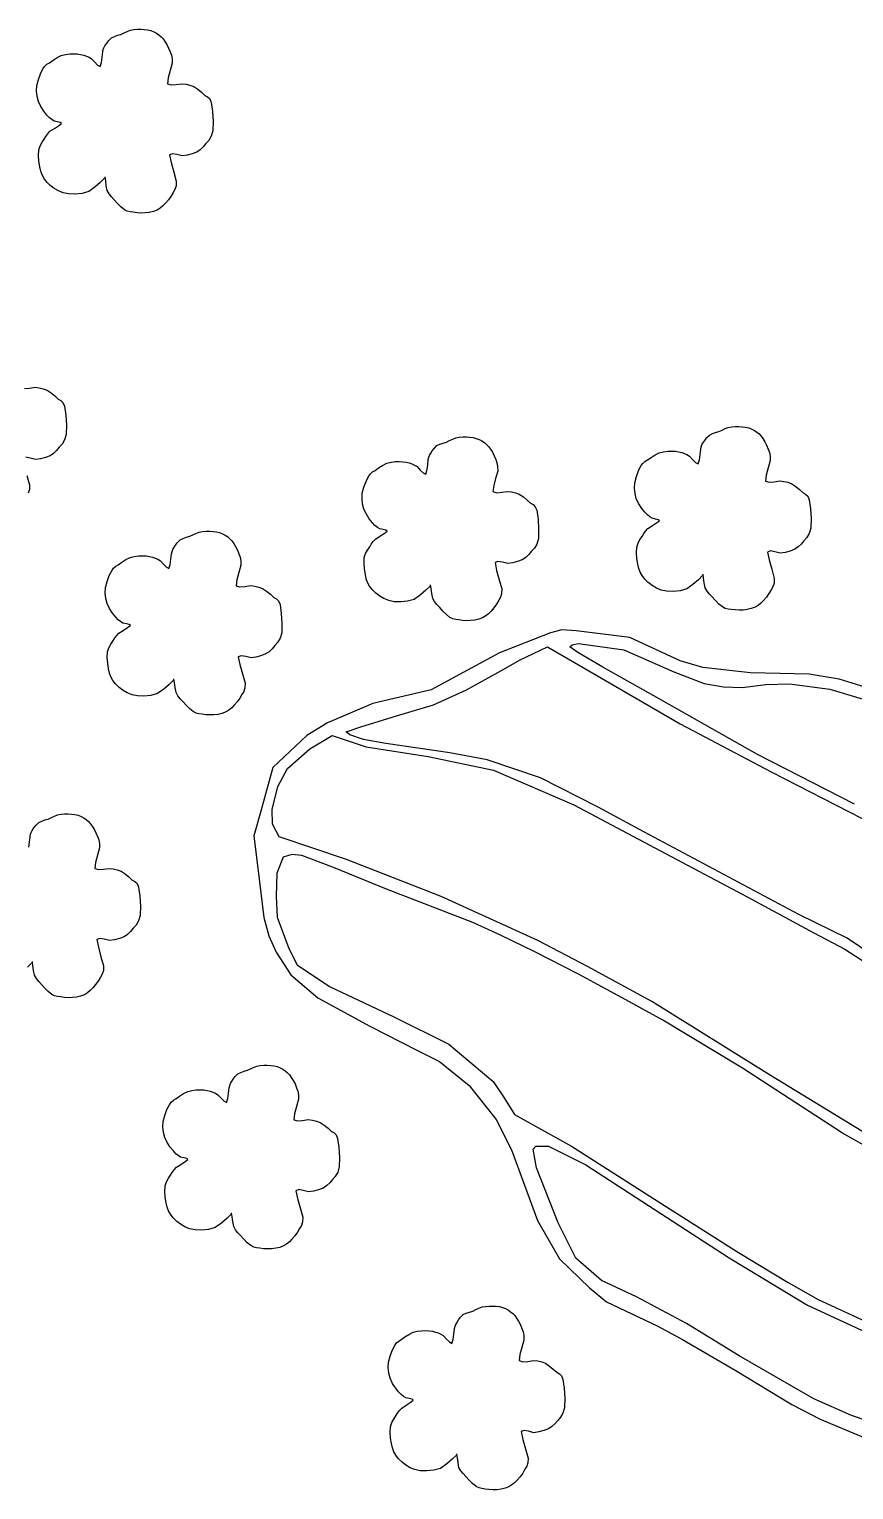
# Model space of a CAD drawing. Header units: feet. Extents: x 745245 to 748958, y 7827029 to 7829654.
# Drawn here: x 745862.5 to 746112.3, y 7827921.7 to 7828364.2 of the extents above; entities that cross this region are included whole.
import ezdxf

# ---------------------------------------------------------------- set-up
doc = ezdxf.new("R2010")
doc.units = ezdxf.units.FT
doc.header["$MEASUREMENT"] = 0
doc.linetypes.add('CONTINUO', pattern=[0])
for name, color, linetype in [('0114001202', 1, 'Continuous'), ('0114001202019', 5, 'Continuous'), ('0114001202020', 5, 'Continuous'), ('0114001202021', 5, 'Continuous'), ('0114001202022', 5, 'Continuous'), ('0114001202023', 5, 'Continuous'), ('MATO', 3, 'Continuous')]:
    doc.layers.add(name, color=color, linetype=linetype)

msp = doc.modelspace()

# ---------------------------------------------------------------- linework, layer by layer
at = {"layer": '0114001202'}
msp.add_lwpolyline([(746124.9, 7828162.02), (746107.86, 7828167.35), (746098.74, 7828168.82), (746081.04, 7828169.18), (746066.57, 7828170.87), (746059.7, 7828172.86), (746044.45, 7828179.91), (746028.21, 7828181.92), (746023.81, 7828182.29), (746020.43, 7828181.35), (746005, 7828175.25), (745984.27, 7828164.11), (745966.55, 7828159.9), (745952.81, 7828154.12), (745946.62, 7828150.21), (745936.3, 7828140.57), (745932.65, 7828127.35), (745930.49, 7828119.84), (745932.14, 7828106.71), (745933.58, 7828095.12), (745935.06, 7828089.53), (745937.27, 7828084.57), (745941.69, 7828077.73), (745949.87, 7828070.77), (745965.63, 7828062.22), (745980.13, 7828054.8), (745986.82, 7828051.45), (745995.73, 7828044.16), (746003.95, 7828033.94), (746008.63, 7828024.76), (746016.5, 7828003.26), (746023.18, 7827991.71), (746032.2, 7827982.87), (746037.34, 7827978.7), (746052.76, 7827971.35), (746060.38, 7827967.29), (746076.31, 7827957.93), (746093.53, 7827947.55), (746102.12, 7827943.14), (746118.78, 7827936.14)], dxfattribs=at)
at = {"layer": '0114001202019', "linetype": 'ByBlock'}
msp.add_lwpolyline([(746112.5, 7828129.44), (746083.16, 7828144.46), (746053.3, 7828161.33), (746036.31, 7828170.94), (746028.67, 7828175.34), (746026.31, 7828177.12), (746026.95, 7828177.69), (746028.86, 7828178.07), (746042.61, 7828176.23), (746057.82, 7828169.48), (746066.92, 7828165.98), (746072.78, 7828165.02), (746078.45, 7828164.77), (746085.64, 7828165.72), (746092.77, 7828165.92), (746105.05, 7828164.32), (746121.22, 7828159.42)], dxfattribs=at)
at = {"layer": '0114001202020', "linetype": 'ByBlock'}
msp.add_lwpolyline([(746128.72, 7828076.39), (746110.26, 7828088.8), (746095.68, 7828096.05), (746048.64, 7828121.07), (746034.89, 7828128.52), (746017.39, 7828137.43), (746001.23, 7828142.85), (745989.95, 7828144.94), (745970.54, 7828147.81), (745963.73, 7828149.02), (745959.59, 7828150.42), (745958.51, 7828151.37), (745962.96, 7828152.9), (745973.78, 7828156.21), (745984.92, 7828159.52), (745994.92, 7828164.04), (746006.25, 7828170.34), (746011.02, 7828173.08), (746019.55, 7828177.09), (746059.65, 7828153.79), (746087.28, 7828139.21), (746114.84, 7828125.08)], dxfattribs=at)
at = {"layer": '0114001202021', "linetype": 'ByBlock'}
msp.add_lwpolyline([(746120.69, 7828026.73), (746086.77, 7828047.4), (746051.13, 7828069.61), (746031.57, 7828080.3), (746016.6, 7828088.14), (745987.27, 7828101.48), (745958.65, 7828112.69), (745938.18, 7828119.51), (745936.14, 7828123.38), (745936.04, 7828127.86), (745937.77, 7828134.79), (745940.72, 7828140.29), (745947.45, 7828146.2), (745954.27, 7828150.27), (745964.52, 7828146.77), (745983.37, 7828143.83), (746003.11, 7828139.69), (746027.49, 7828129.25), (746051.99, 7828116.2), (746080.19, 7828101.24), (746100.18, 7828090.48), (746109.54, 7828085.46), (746125.52, 7828075.21)], dxfattribs=at)
at = {"layer": '0114001202022', "linetype": 'ByBlock'}
msp.add_lwpolyline([(746126.46, 7828019.91), (746108.84, 7828029.81), (746078.6, 7828049.45), (746054.43, 7828064.03), (746043.21, 7828070.19), (746028.94, 7828077.98), (746015.46, 7828084.84), (746005.24, 7828089.76), (745996.9, 7828093.57), (745970.71, 7828103.71), (745954.65, 7828110.26), (745945.07, 7828113.92), (745942.03, 7828114.23), (745939.38, 7828113.37), (745937.5, 7828108.54), (745937.27, 7828101.45), (745937.58, 7828095.21), (745941.17, 7828085.7), (745943.66, 7828080.71), (745953.48, 7828074.16), (745972.97, 7828064.97), (745989.58, 7828056.7), (746003.06, 7828045.4), (746006.18, 7828040.8), (746009.54, 7828035.4), (746026.73, 7828025.82), (746056.33, 7828006.9), (746077.36, 7827993.56), (746092.44, 7827984.53), (746101.46, 7827979.35), (746115.99, 7827972.75)], dxfattribs=at)
at = {"layer": '0114001202023', "linetype": 'ByBlock'}
msp.add_lwpolyline([(746116.61, 7827942.53), (746111.59, 7827944.18), (746100.21, 7827949.28), (746077.6, 7827962.31), (746061.66, 7827972.12), (746046.43, 7827980.21), (746035.84, 7827985.08), (746028.07, 7827991.91), (746022.73, 7828002.58), (746016.21, 7828019.3), (746015.19, 7828024.96), (746015.98, 7828025.82), (746019.82, 7828025.82), (746031.13, 7828020.17), (746074.54, 7827991.99), (746098.32, 7827977.7), (746119.91, 7827967.65)], dxfattribs=at)
at = {"layer": 'MATO', "color": 94, "linetype": 'CONTINUO'}
for points in [[(745885.33, 7828319.04, 0), (745884.02, 7828317.78, 0), (745882.39, 7828316.35, 0), (745880.52, 7828315.01, 0), (745878.47, 7828314.45, 0), (745876.4, 7828314.23, 0), (745874.41, 7828314.3, 0), (745872.78, 7828314.65, 0), (745871.34, 7828315.23, 0), (745870.05, 7828316, 0), (745868.86, 7828316.9, 0), (745867.82, 7828317.92, 0), (745866.96, 7828319.03, 0), (745866.38, 7828320.08, 0), (745865.97, 7828321.22, 0), (745865.69, 7828322.51, 0), (745865.42, 7828324.21, 0), (745865.29, 7828325.97, 0), (745865.34, 7828327.64, 0), (745865.77, 7828328.88, 0), (745866.35, 7828329.95, 0), (745867.01, 7828330.89, 0), (745867.5, 7828331.74, 0), (745868.07, 7828332.53, 0), (745868.76, 7828333.28, 0), (745870.11, 7828334.16, 0), (745871.38, 7828334.98, 0), (745872.28, 7828335.67, 0), (745871.89, 7828335.96, 0), (745871.07, 7828336.16, 0), (745870.04, 7828336.38, 0), (745869.33, 7828336.81, 0), (745868.6, 7828337.41, 0), (745867.84, 7828338.21, 0), (745866.89, 7828339.39, 0), (745865.99, 7828340.77, 0), (745865.24, 7828342.3, 0), (745864.84, 7828343.86, 0), (745864.68, 7828345.5, 0), (745864.77, 7828347.17, 0), (745865.25, 7828349.01, 0), (745865.9, 7828350.74, 0), (745866.65, 7828352.24, 0), (745867.22, 7828353.03, 0), (745867.85, 7828353.59, 0), (745868.61, 7828354.06, 0), (745869.7, 7828354.85, 0), (745870.92, 7828355.61, 0), (745872.2, 7828356.25, 0), (745873.48, 7828356.57, 0), (745874.75, 7828356.73, 0), (745875.97, 7828356.76, 0), (745877.05, 7828356.71, 0), (745878.06, 7828356.56, 0), (745878.98, 7828356.33, 0), (745879.8, 7828356.06, 0), (745880.59, 7828355.7, 0), (745881.36, 7828355.23, 0), (745882.31, 7828354.19, 0), (745883.21, 7828353.32, 0), (745883.98, 7828352.9, 0), (745884.36, 7828354.09, 0), (745884.6, 7828355.7, 0), (745884.76, 7828357.35, 0), (745884.92, 7828358.07, 0), (745885.13, 7828358.62, 0), (745885.42, 7828359.13, 0), (745885.95, 7828359.98, 0), (745886.6, 7828360.83, 0), (745887.37, 7828361.6, 0), (745888.29, 7828362.03, 0), (745889.27, 7828362.36, 0), (745890.28, 7828362.66, 0), (745891.21, 7828363.12, 0), (745892.15, 7828363.55, 0), (745893.11, 7828363.92, 0), (745894.16, 7828364.11, 0), (745895.23, 7828364.21, 0), (745896.3, 7828364.21, 0), (745897.34, 7828364.16, 0), (745898.35, 7828364.01, 0), (745899.31, 7828363.78, 0), (745900.19, 7828363.44, 0), (745901.01, 7828363, 0), (745901.76, 7828362.49, 0), (745902.42, 7828361.93, 0), (745903.02, 7828361.28, 0), (745903.58, 7828360.52, 0), (745904.17, 7828359.57, 0), (745904.71, 7828358.51, 0), (745905.17, 7828357.38, 0), (745905.54, 7828356.37, 0), (745905.76, 7828355.23, 0), (745905.8, 7828353.88, 0), (745905.15, 7828351.66, 0), (745904.57, 7828349.47, 0), (745904.35, 7828347.65, 0), (745905.48, 7828347.33, 0), (745907.02, 7828347.44, 0), (745908.72, 7828347.71, 0), (745909.98, 7828347.57, 0), (745911.17, 7828347.29, 0), (745912.33, 7828346.85, 0), (745913.55, 7828346.03, 0), (745914.7, 7828345.1, 0), (745915.73, 7828344.15, 0), (745916.53, 7828343.71, 0), (745917.15, 7828343.08, 0), (745917.62, 7828341.99, 0), (745918.01, 7828339.29, 0), (745918.19, 7828336.29, 0), (745918.14, 7828333.41, 0), (745917.63, 7828331.77, 0), (745916.9, 7828330.53, 0), (745916.03, 7828329.56, 0), (745915.22, 7828328.56, 0), (745914.3, 7828327.71, 0), (745913.23, 7828327, 0), (745911.84, 7828326.45, 0), (745910.35, 7828326.06, 0), (745908.83, 7828325.83, 0), (745907.22, 7828326.26, 0), (745905.87, 7828326.5, 0), (745904.98, 7828326.17, 0), (745905.45, 7828323.79, 0), (745906.24, 7828320.95, 0), (745907.04, 7828318.15, 0), (745906.98, 7828316.72, 0), (745906.64, 7828315.64, 0), (745906.09, 7828314.74, 0), (745905.42, 7828313.58, 0), (745904.63, 7828312.48, 0), (745903.77, 7828311.48, 0), (745902.99, 7828310.67, 0), (745902.15, 7828309.99, 0), (745901.23, 7828309.44, 0), (745900.08, 7828309.02, 0), (745898.86, 7828308.73, 0), (745897.6, 7828308.55, 0), (745896.35, 7828308.53, 0), (745895.15, 7828308.61, 0), (745894, 7828308.77, 0), (745893.07, 7828308.88, 0), (745892.19, 7828309.11, 0), (745891.31, 7828309.54, 0), (745890.25, 7828310.42, 0), (745889.21, 7828311.46, 0), (745888.22, 7828312.57, 0), (745887.39, 7828313.43, 0), (745886.68, 7828314.32, 0), (745886.12, 7828315.31, 0), (745885.83, 7828316.81, 0), (745885.64, 7828318.26, 0), (745885.47, 7828319.46, 0)], [(745861.03, 7828255.34, 0), (745862.57, 7828255.45, 0), (745864.27, 7828255.72, 0), (745865.53, 7828255.58, 0), (745866.72, 7828255.3, 0), (745867.88, 7828254.86, 0), (745869.1, 7828254.04, 0), (745870.25, 7828253.11, 0), (745871.28, 7828252.16, 0), (745872.08, 7828251.72, 0), (745872.7, 7828251.09, 0), (745873.17, 7828250, 0), (745873.56, 7828247.3, 0), (745873.74, 7828244.3, 0), (745873.69, 7828241.42, 0), (745873.18, 7828239.78, 0), (745872.45, 7828238.54, 0), (745871.58, 7828237.57, 0), (745870.77, 7828236.57, 0), (745869.85, 7828235.72, 0), (745868.78, 7828235.01, 0), (745867.39, 7828234.46, 0), (745865.9, 7828234.07, 0), (745864.38, 7828233.84, 0), (745862.77, 7828234.27, 0), (745861.42, 7828234.51, 0)], [(746066.5, 7828198.69, 0), (746065.2, 7828197.43, 0), (746063.56, 7828195.99, 0), (746061.69, 7828194.66, 0), (746059.65, 7828194.1, 0), (746057.57, 7828193.87, 0), (746055.58, 7828193.95, 0), (746053.96, 7828194.3, 0), (746052.51, 7828194.88, 0), (746051.23, 7828195.64, 0), (746050.03, 7828196.55, 0), (746048.99, 7828197.57, 0), (746048.14, 7828198.68, 0), (746047.55, 7828199.73, 0), (746047.14, 7828200.87, 0), (746046.86, 7828202.15, 0), (746046.59, 7828203.86, 0), (746046.46, 7828205.61, 0), (746046.52, 7828207.29, 0), (746046.94, 7828208.53, 0), (746047.52, 7828209.6, 0), (746048.18, 7828210.53, 0), (746048.67, 7828211.39, 0), (746049.24, 7828212.17, 0), (746049.94, 7828212.93, 0), (746051.29, 7828213.81, 0), (746052.55, 7828214.63, 0), (746053.46, 7828215.32, 0), (746053.06, 7828215.6, 0), (746052.25, 7828215.81, 0), (746051.22, 7828216.03, 0), (746050.5, 7828216.46, 0), (746049.77, 7828217.05, 0), (746049.01, 7828217.85, 0), (746048.06, 7828219.04, 0), (746047.17, 7828220.42, 0), (746046.41, 7828221.95, 0), (746046.01, 7828223.51, 0), (746045.85, 7828225.14, 0), (746045.94, 7828226.82, 0), (746046.42, 7828228.66, 0), (746047.07, 7828230.39, 0), (746047.82, 7828231.89, 0), (746048.39, 7828232.68, 0), (746049.03, 7828233.24, 0), (746049.79, 7828233.71, 0), (746050.87, 7828234.5, 0), (746052.09, 7828235.26, 0), (746053.38, 7828235.9, 0), (746054.66, 7828236.22, 0), (746055.93, 7828236.38, 0), (746057.14, 7828236.41, 0), (746058.23, 7828236.35, 0), (746059.23, 7828236.21, 0), (746060.16, 7828235.98, 0), (746060.98, 7828235.71, 0), (746061.76, 7828235.35, 0), (746062.54, 7828234.87, 0), (746063.48, 7828233.84, 0), (746064.38, 7828232.96, 0), (746065.15, 7828232.54, 0), (746065.53, 7828233.74, 0), (746065.77, 7828235.34, 0), (746065.93, 7828237, 0), (746066.1, 7828237.72, 0), (746066.3, 7828238.27, 0), (746066.6, 7828238.77, 0), (746067.12, 7828239.62, 0), (746067.77, 7828240.47, 0), (746068.55, 7828241.24, 0), (746069.46, 7828241.68, 0), (746070.44, 7828242.01, 0), (746071.45, 7828242.31, 0), (746072.38, 7828242.76, 0), (746073.32, 7828243.2, 0), (746074.28, 7828243.57, 0), (746075.33, 7828243.76, 0), (746076.4, 7828243.85, 0), (746077.47, 7828243.86, 0), (746078.51, 7828243.8, 0), (746079.52, 7828243.66, 0), (746080.48, 7828243.43, 0), (746081.37, 7828243.08, 0), (746082.19, 7828242.65, 0), (746082.94, 7828242.13, 0), (746083.59, 7828241.58, 0), (746084.19, 7828240.93, 0), (746084.75, 7828240.17, 0), (746085.35, 7828239.21, 0), (746085.89, 7828238.15, 0), (746086.35, 7828237.03, 0), (746086.72, 7828236.02, 0), (746086.94, 7828234.88, 0), (746086.97, 7828233.53, 0), (746086.33, 7828231.31, 0), (746085.75, 7828229.12, 0), (746085.52, 7828227.29, 0), (746086.66, 7828226.97, 0), (746088.19, 7828227.09, 0), (746089.89, 7828227.36, 0), (746091.15, 7828227.22, 0), (746092.35, 7828226.94, 0), (746093.5, 7828226.49, 0), (746094.73, 7828225.68, 0), (746095.88, 7828224.75, 0), (746096.91, 7828223.79, 0), (746097.7, 7828223.36, 0), (746098.33, 7828222.73, 0), (746098.8, 7828221.64, 0), (746099.18, 7828218.94, 0), (746099.37, 7828215.94, 0), (746099.31, 7828213.05, 0), (746098.8, 7828211.42, 0), (746098.08, 7828210.18, 0), (746097.2, 7828209.21, 0), (746096.39, 7828208.21, 0), (746095.47, 7828207.36, 0), (746094.41, 7828206.65, 0), (746093.01, 7828206.1, 0), (746091.52, 7828205.71, 0), (746090.01, 7828205.48, 0), (746088.4, 7828205.91, 0), (746087.04, 7828206.14, 0), (746086.15, 7828205.82, 0), (746086.62, 7828203.43, 0), (746087.42, 7828200.6, 0), (746088.21, 7828197.8, 0), (746088.15, 7828196.37, 0), (746087.81, 7828195.29, 0), (746087.27, 7828194.38, 0), (746086.59, 7828193.23, 0), (746085.8, 7828192.13, 0), (746084.95, 7828191.12, 0), (746084.17, 7828190.31, 0), (746083.33, 7828189.64, 0), (746082.4, 7828189.09, 0), (746081.25, 7828188.67, 0), (746080.03, 7828188.37, 0), (746078.77, 7828188.2, 0), (746077.53, 7828188.18, 0), (746076.32, 7828188.26, 0), (746075.18, 7828188.42, 0), (746074.24, 7828188.53, 0), (746073.36, 7828188.76, 0), (746072.48, 7828189.18, 0), (746071.43, 7828190.07, 0), (746070.38, 7828191.11, 0), (746069.39, 7828192.22, 0), (746068.56, 7828193.08, 0), (746067.85, 7828193.97, 0), (746067.29, 7828194.95, 0), (746067, 7828196.46, 0), (746066.81, 7828197.91, 0), (746066.65, 7828199.1, 0)], [(745983.95, 7828195.52, 0), (745982.65, 7828194.26, 0), (745981.01, 7828192.82, 0), (745979.14, 7828191.48, 0), (745977.1, 7828190.92, 0), (745975.02, 7828190.7, 0), (745973.03, 7828190.78, 0), (745971.41, 7828191.13, 0), (745969.96, 7828191.7, 0), (745968.68, 7828192.47, 0), (745967.48, 7828193.38, 0), (745966.44, 7828194.4, 0), (745965.59, 7828195.5, 0), (745965, 7828196.55, 0), (745964.59, 7828197.7, 0), (745964.31, 7828198.98, 0), (745964.04, 7828200.69, 0), (745963.91, 7828202.44, 0), (745963.97, 7828204.12, 0), (745964.39, 7828205.36, 0), (745964.97, 7828206.43, 0), (745965.63, 7828207.36, 0), (745966.12, 7828208.21, 0), (745966.69, 7828209, 0), (745967.39, 7828209.76, 0), (745968.74, 7828210.64, 0), (745970, 7828211.45, 0), (745970.91, 7828212.15, 0), (745970.51, 7828212.43, 0), (745969.7, 7828212.64, 0), (745968.67, 7828212.86, 0), (745967.95, 7828213.29, 0), (745967.22, 7828213.88, 0), (745966.46, 7828214.68, 0), (745965.51, 7828215.87, 0), (745964.62, 7828217.25, 0), (745963.86, 7828218.77, 0), (745963.46, 7828220.34, 0), (745963.3, 7828221.97, 0), (745963.39, 7828223.64, 0), (745963.87, 7828225.48, 0), (745964.52, 7828227.22, 0), (745965.27, 7828228.72, 0), (745965.84, 7828229.51, 0), (745966.48, 7828230.07, 0), (745967.24, 7828230.54, 0), (745968.32, 7828231.33, 0), (745969.54, 7828232.08, 0), (745970.83, 7828232.73, 0), (745972.11, 7828233.05, 0), (745973.38, 7828233.21, 0), (745974.59, 7828233.23, 0), (745975.68, 7828233.18, 0), (745976.68, 7828233.03, 0), (745977.61, 7828232.8, 0), (745978.43, 7828232.54, 0), (745979.21, 7828232.18, 0), (745979.99, 7828231.7, 0), (745980.93, 7828230.67, 0), (745981.83, 7828229.79, 0), (745982.6, 7828229.37, 0), (745982.98, 7828230.57, 0), (745983.22, 7828232.17, 0), (745983.38, 7828233.82, 0), (745983.55, 7828234.55, 0), (745983.75, 7828235.1, 0), (745984.05, 7828235.6, 0), (745984.57, 7828236.45, 0), (745985.22, 7828237.3, 0), (745986, 7828238.07, 0), (745986.91, 7828238.5, 0), (745987.89, 7828238.84, 0), (745988.9, 7828239.14, 0), (745989.83, 7828239.59, 0), (745990.77, 7828240.03, 0), (745991.73, 7828240.4, 0), (745992.78, 7828240.59, 0), (745993.85, 7828240.68, 0), (745994.92, 7828240.69, 0), (745995.96, 7828240.63, 0), (745996.97, 7828240.49, 0), (745997.93, 7828240.26, 0), (745998.82, 7828239.91, 0), (745999.64, 7828239.48, 0), (746000.39, 7828238.96, 0), (746001.04, 7828238.41, 0), (746001.64, 7828237.76, 0), (746002.2, 7828237, 0), (746002.8, 7828236.04, 0), (746003.34, 7828234.98, 0), (746003.8, 7828233.85, 0), (746004.17, 7828232.84, 0), (746004.39, 7828231.71, 0), (746004.42, 7828230.35, 0), (746003.78, 7828228.13, 0), (746003.2, 7828225.95, 0), (746002.97, 7828224.12, 0), (746004.11, 7828223.8, 0), (746005.64, 7828223.91, 0), (746007.34, 7828224.19, 0), (746008.6, 7828224.05, 0), (746009.8, 7828223.77, 0), (746010.95, 7828223.32, 0), (746012.18, 7828222.51, 0), (746013.33, 7828221.58, 0), (746014.36, 7828220.62, 0), (746015.15, 7828220.19, 0), (746015.78, 7828219.55, 0), (746016.25, 7828218.46, 0), (746016.63, 7828215.77, 0), (746016.82, 7828212.77, 0), (746016.76, 7828209.88, 0), (746016.25, 7828208.24, 0), (746015.53, 7828207.01, 0), (746014.65, 7828206.04, 0), (746013.84, 7828205.04, 0), (746012.92, 7828204.18, 0), (746011.86, 7828203.48, 0), (746010.46, 7828202.93, 0), (746008.97, 7828202.53, 0), (746007.46, 7828202.3, 0), (746005.85, 7828202.74, 0), (746004.49, 7828202.97, 0), (746003.6, 7828202.64, 0), (746004.07, 7828200.26, 0), (746004.87, 7828197.43, 0), (746005.66, 7828194.63, 0), (746005.6, 7828193.2, 0), (746005.26, 7828192.11, 0), (746004.72, 7828191.21, 0), (746004.04, 7828190.05, 0), (746003.25, 7828188.95, 0), (746002.4, 7828187.95, 0), (746001.62, 7828187.14, 0), (746000.78, 7828186.46, 0), (745999.85, 7828185.92, 0), (745998.7, 7828185.5, 0), (745997.48, 7828185.2, 0), (745996.22, 7828185.03, 0), (745994.98, 7828185, 0), (745993.77, 7828185.08, 0), (745992.63, 7828185.24, 0), (745991.69, 7828185.35, 0), (745990.81, 7828185.59, 0), (745989.93, 7828186.01, 0), (745988.88, 7828186.9, 0), (745987.83, 7828187.94, 0), (745986.84, 7828189.04, 0), (745986.01, 7828189.91, 0), (745985.3, 7828190.8, 0), (745984.74, 7828191.78, 0), (745984.45, 7828193.28, 0), (745984.26, 7828194.74, 0), (745984.1, 7828195.93, 0)], [(745861.79, 7828228.96, 0), (745862.59, 7828226.16, 0), (745862.53, 7828224.73, 0), (745862.19, 7828223.65, 0)], [(745906.16, 7828166.97, 0), (745904.86, 7828165.71, 0), (745903.22, 7828164.27, 0), (745901.35, 7828162.93, 0), (745899.31, 7828162.37, 0), (745897.24, 7828162.15, 0), (745895.24, 7828162.23, 0), (745893.62, 7828162.58, 0), (745892.18, 7828163.16, 0), (745890.89, 7828163.92, 0), (745889.69, 7828164.83, 0), (745888.65, 7828165.85, 0), (745887.8, 7828166.95, 0), (745887.22, 7828168.01, 0), (745886.8, 7828169.15, 0), (745886.52, 7828170.43, 0), (745886.25, 7828172.14, 0), (745886.12, 7828173.89, 0), (745886.18, 7828175.57, 0), (745886.6, 7828176.81, 0), (745887.18, 7828177.88, 0), (745887.84, 7828178.81, 0), (745888.34, 7828179.66, 0), (745888.9, 7828180.45, 0), (745889.6, 7828181.21, 0), (745890.95, 7828182.09, 0), (745892.21, 7828182.91, 0), (745893.12, 7828183.6, 0), (745892.73, 7828183.88, 0), (745891.91, 7828184.09, 0), (745890.88, 7828184.31, 0), (745890.16, 7828184.74, 0), (745889.43, 7828185.33, 0), (745888.67, 7828186.13, 0), (745887.73, 7828187.32, 0), (745886.83, 7828188.7, 0), (745886.08, 7828190.22, 0), (745885.67, 7828191.79, 0), (745885.51, 7828193.42, 0), (745885.61, 7828195.1, 0), (745886.08, 7828196.94, 0), (745886.74, 7828198.67, 0), (745887.48, 7828200.17, 0), (745888.05, 7828200.96, 0), (745888.69, 7828201.52, 0), (745889.45, 7828201.99, 0), (745890.54, 7828202.78, 0), (745891.75, 7828203.53, 0), (745893.04, 7828204.18, 0), (745894.32, 7828204.5, 0), (745895.59, 7828204.66, 0), (745896.81, 7828204.68, 0), (745897.89, 7828204.63, 0), (745898.89, 7828204.49, 0), (745899.82, 7828204.25, 0), (745900.64, 7828203.99, 0), (745901.42, 7828203.63, 0), (745902.2, 7828203.15, 0), (745903.15, 7828202.12, 0), (745904.04, 7828201.24, 0), (745904.81, 7828200.82, 0), (745905.19, 7828202.02, 0), (745905.43, 7828203.62, 0), (745905.59, 7828205.28, 0), (745905.76, 7828206, 0), (745905.96, 7828206.55, 0), (745906.26, 7828207.05, 0), (745906.78, 7828207.9, 0), (745907.44, 7828208.75, 0), (745908.21, 7828209.52, 0), (745909.12, 7828209.96, 0), (745910.1, 7828210.29, 0), (745911.11, 7828210.59, 0), (745912.05, 7828211.04, 0), (745912.98, 7828211.48, 0), (745913.95, 7828211.85, 0), (745915, 7828212.04, 0), (745916.07, 7828212.13, 0), (745917.13, 7828212.14, 0), (745918.18, 7828212.08, 0), (745919.19, 7828211.94, 0), (745920.15, 7828211.71, 0), (745921.03, 7828211.36, 0), (745921.85, 7828210.93, 0), (745922.6, 7828210.41, 0), (745923.25, 7828209.86, 0), (745923.86, 7828209.21, 0), (745924.42, 7828208.45, 0), (745925.01, 7828207.49, 0), (745925.55, 7828206.43, 0), (745926.01, 7828205.3, 0), (745926.38, 7828204.3, 0), (745926.6, 7828203.16, 0), (745926.63, 7828201.81, 0), (745925.99, 7828199.59, 0), (745925.41, 7828197.4, 0), (745925.18, 7828195.57, 0), (745926.32, 7828195.25, 0), (745927.86, 7828195.36, 0), (745929.55, 7828195.64, 0), (745930.81, 7828195.5, 0), (745932.01, 7828195.22, 0), (745933.17, 7828194.77, 0), (745934.39, 7828193.96, 0), (745935.54, 7828193.03, 0), (745936.57, 7828192.07, 0), (745937.36, 7828191.64, 0), (745937.99, 7828191, 0), (745938.46, 7828189.92, 0), (745938.84, 7828187.22, 0), (745939.03, 7828184.22, 0), (745938.97, 7828181.33, 0), (745938.47, 7828179.7, 0), (745937.74, 7828178.46, 0), (745936.87, 7828177.49, 0), (745936.06, 7828176.49, 0), (745935.14, 7828175.63, 0), (745934.07, 7828174.93, 0), (745932.68, 7828174.38, 0), (745931.18, 7828173.98, 0), (745929.67, 7828173.76, 0), (745928.06, 7828174.19, 0), (745926.71, 7828174.42, 0), (745925.81, 7828174.09, 0), (745926.28, 7828171.71, 0), (745927.08, 7828168.88, 0), (745927.87, 7828166.08, 0), (745927.81, 7828164.65, 0), (745927.48, 7828163.57, 0), (745926.93, 7828162.66, 0), (745926.25, 7828161.51, 0), (745925.47, 7828160.41, 0), (745924.61, 7828159.4, 0), (745923.83, 7828158.59, 0), (745922.99, 7828157.92, 0), (745922.06, 7828157.37, 0), (745920.92, 7828156.95, 0), (745919.69, 7828156.65, 0), (745918.43, 7828156.48, 0), (745917.19, 7828156.46, 0), (745915.98, 7828156.54, 0), (745914.84, 7828156.7, 0), (745913.91, 7828156.81, 0), (745913.02, 7828157.04, 0), (745912.14, 7828157.46, 0), (745911.09, 7828158.35, 0), (745910.04, 7828159.39, 0), (745909.06, 7828160.5, 0), (745908.22, 7828161.36, 0), (745907.52, 7828162.25, 0), (745906.95, 7828163.23, 0), (745906.67, 7828164.73, 0), (745906.47, 7828166.19, 0), (745906.31, 7828167.38, 0)], [(745862.33, 7828116.37, 0), (745862.57, 7828117.97, 0), (745862.73, 7828119.63, 0), (745862.9, 7828120.35, 0), (745863.1, 7828120.9, 0), (745863.4, 7828121.41, 0), (745863.92, 7828122.26, 0), (745864.57, 7828123.11, 0), (745865.35, 7828123.88, 0), (745866.26, 7828124.31, 0), (745867.24, 7828124.64, 0), (745868.25, 7828124.94, 0), (745869.18, 7828125.4, 0), (745870.12, 7828125.83, 0), (745871.08, 7828126.2, 0), (745872.13, 7828126.39, 0), (745873.2, 7828126.49, 0), (745874.27, 7828126.49, 0), (745875.31, 7828126.44, 0), (745876.32, 7828126.29, 0), (745877.28, 7828126.06, 0), (745878.17, 7828125.72, 0), (745878.99, 7828125.28, 0), (745879.74, 7828124.77, 0), (745880.39, 7828124.21, 0), (745880.99, 7828123.56, 0), (745881.55, 7828122.8, 0), (745882.15, 7828121.84, 0), (745882.69, 7828120.79, 0), (745883.15, 7828119.66, 0), (745883.52, 7828118.65, 0), (745883.74, 7828117.51, 0), (745883.77, 7828116.16, 0), (745883.13, 7828113.94, 0), (745882.55, 7828111.75, 0), (745882.32, 7828109.93, 0), (745883.46, 7828109.61, 0), (745884.99, 7828109.72, 0), (745886.69, 7828109.99, 0), (745887.95, 7828109.85, 0), (745889.15, 7828109.57, 0), (745890.3, 7828109.13, 0), (745891.53, 7828108.31, 0), (745892.68, 7828107.38, 0), (745893.71, 7828106.43, 0), (745894.5, 7828105.99, 0), (745895.13, 7828105.36, 0), (745895.6, 7828104.27, 0), (745895.98, 7828101.57, 0), (745896.17, 7828098.57, 0), (745896.11, 7828095.69, 0), (745895.6, 7828094.05, 0), (745894.88, 7828092.81, 0), (745894, 7828091.84, 0), (745893.19, 7828090.84, 0), (745892.27, 7828089.99, 0), (745891.21, 7828089.28, 0), (745889.81, 7828088.73, 0), (745888.32, 7828088.34, 0), (745886.81, 7828088.11, 0), (745885.2, 7828088.54, 0), (745883.84, 7828088.78, 0), (745882.95, 7828088.45, 0), (745883.42, 7828086.07, 0), (745884.22, 7828083.23, 0), (745885.01, 7828080.43, 0), (745884.95, 7828079, 0), (745884.61, 7828077.92, 0), (745884.07, 7828077.02, 0), (745883.39, 7828075.86, 0), (745882.6, 7828074.76, 0), (745881.75, 7828073.76, 0), (745880.97, 7828072.95, 0), (745880.13, 7828072.27, 0), (745879.2, 7828071.72, 0), (745878.05, 7828071.3, 0), (745876.83, 7828071.01, 0), (745875.57, 7828070.83, 0), (745874.33, 7828070.81, 0), (745873.12, 7828070.89, 0), (745871.98, 7828071.05, 0), (745871.04, 7828071.16, 0), (745870.16, 7828071.39, 0), (745869.28, 7828071.82, 0), (745868.23, 7828072.7, 0), (745867.18, 7828073.74, 0), (745866.19, 7828074.85, 0), (745865.36, 7828075.71, 0), (745864.65, 7828076.6, 0), (745864.09, 7828077.59, 0), (745863.8, 7828079.09, 0), (745863.61, 7828080.54, 0), (745863.45, 7828081.74, 0)], [(745863.3, 7828081.32, 0), (745862, 7828080.06, 0)], [(745923.62, 7828005.19, 0), (745922.32, 7828003.93, 0), (745920.69, 7828002.5, 0), (745918.82, 7828001.16, 0), (745916.77, 7828000.6, 0), (745914.7, 7828000.38, 0), (745912.71, 7828000.45, 0), (745911.08, 7828000.8, 0), (745909.64, 7828001.38, 0), (745908.35, 7828002.15, 0), (745907.15, 7828003.05, 0), (745906.12, 7828004.07, 0), (745905.26, 7828005.18, 0), (745904.68, 7828006.23, 0), (745904.26, 7828007.37, 0), (745903.99, 7828008.66, 0), (745903.71, 7828010.36, 0), (745903.59, 7828012.12, 0), (745903.64, 7828013.79, 0), (745904.07, 7828015.03, 0), (745904.65, 7828016.1, 0), (745905.31, 7828017.04, 0), (745905.8, 7828017.89, 0), (745906.36, 7828018.68, 0), (745907.06, 7828019.43, 0), (745908.41, 7828020.31, 0), (745909.68, 7828021.13, 0), (745910.58, 7828021.82, 0), (745910.19, 7828022.11, 0), (745909.37, 7828022.31, 0), (745908.34, 7828022.53, 0), (745907.62, 7828022.96, 0), (745906.89, 7828023.55, 0), (745906.14, 7828024.36, 0), (745905.19, 7828025.54, 0), (745904.29, 7828026.92, 0), (745903.54, 7828028.45, 0), (745903.14, 7828030.01, 0), (745902.98, 7828031.64, 0), (745903.07, 7828033.32, 0), (745903.55, 7828035.16, 0), (745904.2, 7828036.89, 0), (745904.94, 7828038.39, 0), (745905.51, 7828039.18, 0), (745906.15, 7828039.74, 0), (745906.91, 7828040.21, 0), (745908, 7828041, 0), (745909.21, 7828041.76, 0), (745910.5, 7828042.4, 0), (745911.78, 7828042.72, 0), (745913.05, 7828042.88, 0), (745914.27, 7828042.91, 0), (745915.35, 7828042.86, 0), (745916.35, 7828042.71, 0), (745917.28, 7828042.48, 0), (745918.1, 7828042.21, 0), (745918.89, 7828041.85, 0), (745919.66, 7828041.38, 0), (745920.61, 7828040.34, 0), (745921.51, 7828039.46, 0), (745922.27, 7828039.05, 0), (745922.65, 7828040.24, 0), (745922.89, 7828041.84, 0), (745923.06, 7828043.5, 0), (745923.22, 7828044.22, 0), (745923.43, 7828044.77, 0), (745923.72, 7828045.28, 0), (745924.25, 7828046.13, 0), (745924.9, 7828046.98, 0), (745925.67, 7828047.75, 0), (745926.58, 7828048.18, 0), (745927.57, 7828048.51, 0), (745928.58, 7828048.81, 0), (745929.51, 7828049.27, 0), (745930.45, 7828049.7, 0), (745931.41, 7828050.07, 0), (745932.46, 7828050.26, 0), (745933.53, 7828050.36, 0), (745934.6, 7828050.36, 0), (745935.64, 7828050.31, 0), (745936.65, 7828050.16, 0), (745937.61, 7828049.93, 0), (745938.49, 7828049.59, 0), (745939.31, 7828049.15, 0), (745940.06, 7828048.64, 0), (745940.72, 7828048.08, 0), (745941.32, 7828047.43, 0), (745941.88, 7828046.67, 0), (745942.47, 7828045.71, 0), (745943.01, 7828044.66, 0), (745943.47, 7828043.53, 0), (745943.84, 7828042.52, 0), (745944.06, 7828041.38, 0), (745944.09, 7828040.03, 0), (745943.45, 7828037.81, 0), (745942.87, 7828035.62, 0), (745942.65, 7828033.8, 0), (745943.78, 7828033.48, 0), (745945.32, 7828033.59, 0), (745947.01, 7828033.86, 0), (745948.28, 7828033.72, 0), (745949.47, 7828033.44, 0), (745950.63, 7828033, 0), (745951.85, 7828032.18, 0), (745953, 7828031.25, 0), (745954.03, 7828030.3, 0), (745954.82, 7828029.86, 0), (745955.45, 7828029.23, 0), (745955.92, 7828028.14, 0), (745956.31, 7828025.44, 0), (745956.49, 7828022.44, 0), (745956.43, 7828019.56, 0), (745955.93, 7828017.92, 0), (745955.2, 7828016.68, 0), (745954.33, 7828015.71, 0), (745953.52, 7828014.71, 0), (745952.6, 7828013.86, 0), (745951.53, 7828013.15, 0), (745950.14, 7828012.6, 0), (745948.65, 7828012.21, 0), (745947.13, 7828011.98, 0), (745945.52, 7828012.41, 0), (745944.17, 7828012.65, 0), (745943.27, 7828012.32, 0), (745943.74, 7828009.94, 0), (745944.54, 7828007.1, 0), (745945.34, 7828004.3, 0), (745945.27, 7828002.87, 0), (745944.94, 7828001.79, 0), (745944.39, 7828000.89, 0), (745943.71, 7827999.73, 0), (745942.93, 7827998.63, 0), (745942.07, 7827997.63, 0), (745941.29, 7827996.82, 0), (745940.45, 7827996.14, 0), (745939.52, 7827995.59, 0), (745938.38, 7827995.17, 0), (745937.16, 7827994.88, 0), (745935.9, 7827994.7, 0), (745934.65, 7827994.68, 0), (745933.44, 7827994.76, 0), (745932.3, 7827994.92, 0), (745931.37, 7827995.03, 0), (745930.49, 7827995.26, 0), (745929.61, 7827995.69, 0), (745928.55, 7827996.57, 0), (745927.51, 7827997.61, 0), (745926.52, 7827998.72, 0), (745925.68, 7827999.58, 0), (745924.98, 7828000.47, 0), (745924.42, 7828001.46, 0), (745924.13, 7828002.96, 0), (745923.94, 7828004.41, 0), (745923.77, 7828005.61, 0)], [(745991.89, 7827932.24, 0), (745990.58, 7827930.98, 0), (745988.95, 7827929.54, 0), (745987.08, 7827928.2, 0), (745985.03, 7827927.64, 0), (745982.96, 7827927.42, 0), (745980.97, 7827927.49, 0), (745979.35, 7827927.84, 0), (745977.9, 7827928.42, 0), (745976.61, 7827929.19, 0), (745975.42, 7827930.09, 0), (745974.38, 7827931.12, 0), (745973.52, 7827932.22, 0), (745972.94, 7827933.27, 0), (745972.53, 7827934.42, 0), (745972.25, 7827935.7, 0), (745971.98, 7827937.4, 0), (745971.85, 7827939.16, 0), (745971.9, 7827940.84, 0), (745972.33, 7827942.08, 0), (745972.91, 7827943.14, 0), (745973.57, 7827944.08, 0), (745974.06, 7827944.93, 0), (745974.63, 7827945.72, 0), (745975.33, 7827946.48, 0), (745976.67, 7827947.36, 0), (745977.94, 7827948.17, 0), (745978.84, 7827948.86, 0), (745978.45, 7827949.15, 0), (745977.63, 7827949.35, 0), (745976.6, 7827949.58, 0), (745975.89, 7827950, 0), (745975.16, 7827950.6, 0), (745974.4, 7827951.4, 0), (745973.45, 7827952.58, 0), (745972.55, 7827953.97, 0), (745971.8, 7827955.49, 0), (745971.4, 7827957.06, 0), (745971.24, 7827958.69, 0), (745971.33, 7827960.36, 0), (745971.81, 7827962.2, 0), (745972.46, 7827963.93, 0), (745973.21, 7827965.43, 0), (745973.78, 7827966.22, 0), (745974.41, 7827966.78, 0), (745975.17, 7827967.25, 0), (745976.26, 7827968.04, 0), (745977.48, 7827968.8, 0), (745978.76, 7827969.45, 0), (745980.05, 7827969.76, 0), (745981.31, 7827969.92, 0), (745982.53, 7827969.95, 0), (745983.61, 7827969.9, 0), (745984.62, 7827969.75, 0), (745985.54, 7827969.52, 0), (745986.37, 7827969.26, 0), (745987.15, 7827968.9, 0), (745987.92, 7827968.42, 0), (745988.87, 7827967.38, 0), (745989.77, 7827966.51, 0), (745990.54, 7827966.09, 0), (745990.92, 7827967.29, 0), (745991.16, 7827968.89, 0), (745991.32, 7827970.54, 0), (745991.49, 7827971.26, 0), (745991.69, 7827971.82, 0), (745991.98, 7827972.32, 0), (745992.51, 7827973.17, 0), (745993.16, 7827974.02, 0), (745993.93, 7827974.79, 0), (745994.85, 7827975.22, 0), (745995.83, 7827975.56, 0), (745996.84, 7827975.85, 0), (745997.77, 7827976.31, 0), (745998.71, 7827976.74, 0), (745999.67, 7827977.11, 0), (746000.72, 7827977.3, 0), (746001.79, 7827977.4, 0), (746002.86, 7827977.4, 0), (746003.9, 7827977.35, 0), (746004.91, 7827977.21, 0), (746005.87, 7827976.97, 0), (746006.75, 7827976.63, 0), (746007.57, 7827976.19, 0), (746008.32, 7827975.68, 0), (746008.98, 7827975.12, 0), (746009.58, 7827974.48, 0), (746010.14, 7827973.71, 0), (746010.73, 7827972.76, 0), (746011.27, 7827971.7, 0), (746011.73, 7827970.57, 0), (746012.1, 7827969.56, 0), (746012.33, 7827968.42, 0), (746012.36, 7827967.07, 0), (746011.72, 7827964.85, 0), (746011.14, 7827962.66, 0), (746010.91, 7827960.84, 0), (746012.04, 7827960.52, 0), (746013.58, 7827960.63, 0), (746015.28, 7827960.91, 0), (746016.54, 7827960.76, 0), (746017.74, 7827960.49, 0), (746018.89, 7827960.04, 0), (746020.11, 7827959.22, 0), (746021.26, 7827958.3, 0), (746022.3, 7827957.34, 0), (746023.09, 7827956.9, 0), (746023.71, 7827956.27, 0), (746024.18, 7827955.18, 0), (746024.57, 7827952.48, 0), (746024.76, 7827949.48, 0), (746024.7, 7827946.6, 0), (746024.19, 7827944.96, 0), (746023.46, 7827943.72, 0), (746022.59, 7827942.76, 0), (746021.78, 7827941.76, 0), (746020.86, 7827940.9, 0), (746019.8, 7827940.2, 0), (746018.4, 7827939.64, 0), (746016.91, 7827939.25, 0), (746015.4, 7827939.02, 0), (746013.78, 7827939.45, 0), (746012.43, 7827939.69, 0), (746011.54, 7827939.36, 0), (746012.01, 7827936.98, 0), (746012.8, 7827934.15, 0), (746013.6, 7827931.34, 0), (746013.54, 7827929.91, 0), (746013.2, 7827928.83, 0), (746012.65, 7827927.93, 0), (746011.98, 7827926.77, 0), (746011.19, 7827925.67, 0), (746010.34, 7827924.67, 0), (746009.55, 7827923.86, 0), (746008.71, 7827923.18, 0), (746007.79, 7827922.64, 0), (746006.64, 7827922.21, 0), (746005.42, 7827921.92, 0), (746004.16, 7827921.74, 0), (746002.92, 7827921.72, 0), (746001.71, 7827921.8, 0), (746000.57, 7827921.96, 0), (745999.63, 7827922.07, 0), (745998.75, 7827922.31, 0), (745997.87, 7827922.73, 0), (745996.82, 7827923.61, 0), (745995.77, 7827924.66, 0), (745994.78, 7827925.76, 0), (745993.95, 7827926.62, 0), (745993.24, 7827927.51, 0), (745992.68, 7827928.5, 0), (745992.39, 7827930, 0), (745992.2, 7827931.45, 0), (745992.04, 7827932.65, 0)]]:
    msp.add_polyline3d(points, dxfattribs=at)

doc.saveas('drawing.dxf')
